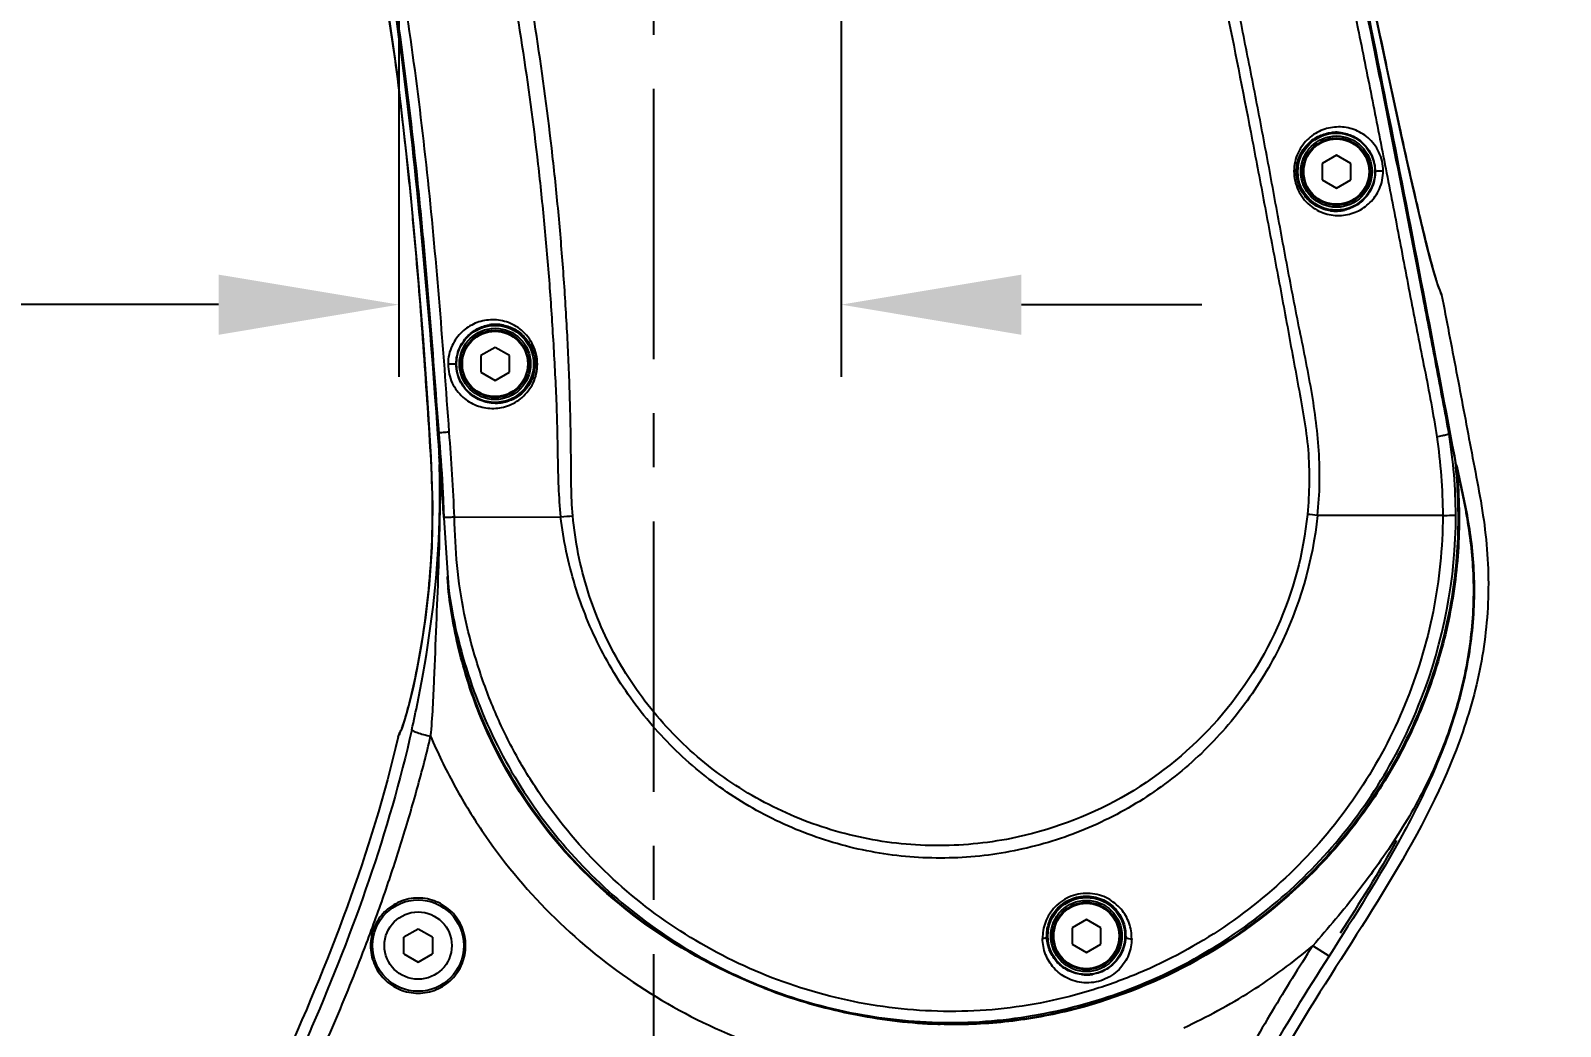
# Model space of a CAD drawing. Header units: millimetres. Extents: x 5828 to 6704, y 123 to 421.
# Drawn here: x 6424.26 to 6434.87, y 256.63 to 263.54 of the extents above; entities that cross this region are included whole.
import ezdxf
from ezdxf import colors
from ezdxf.entities.mleader import LeaderData, LeaderLine
from ezdxf.math import Vec2, Vec3

# ---------------------------------------------------------------- set-up
doc = ezdxf.new("R2010")
doc.units = ezdxf.units.MM
doc.linetypes.add('CENTER', pattern=[0.6, 0.375, -0.075, 0.075, -0.075])
for name, color, linetype in [('中心线', 7, 'Continuous'), ('外形图', 7, 'Continuous'), ('多重引线', 7, 'Continuous'), ('尺寸标注', 7, 'Continuous')]:
    doc.layers.add(name, color=color, linetype=linetype)
doc.styles.add('微软雅黑', font='msyh.ttc', dxfattribs={"height": 1.5})
doc.dimstyles.new('尺寸标注_1_15比例', dxfattribs={"dimtxt": 1.5, "dimasz": 1.25, "dimexe": 0.5, "dimexo": 0.4, "dimgap": 0.5, "dimtad": 1, "dimdec": 1, "dimlfac": 15, "dimdsep": 46, "dimtxsty": '微软雅黑', "dimcen": 0.09, "dimadec": 0, "dimazin": 0, "dimtp": 0.01, "dimtm": 0.01, "dimtfac": 1, "dimtdec": 1, "dimtofl": 0, "dimtmove": 0, "dimatfit": 3, "dimfxl": 1, "dimtolj": 1, "dimarcsym": 0})

# ---------------------------------------------------------------- blocks, each defined once
blk = doc.blocks.new('*D935')
at = {"layer": 'Defpoints', "color": 0}
for p in [(6429.88, 271.357), (6426.814, 270.691), (6429.88, 261.635)]:
    blk.add_point(p, dxfattribs=at)
at = {"layer": '尺寸标注', "color": 0, "lineweight": -2}
for p, q in [((6429.88, 270.957), (6429.88, 261.135)), ((6426.814, 270.291), (6426.814, 261.135)), ((6425.564, 261.635), (6420.074, 261.635)), ((6431.13, 261.635), (6432.38, 261.635))]:
    blk.add_line(p, q, dxfattribs=at)
at = {"layer": '尺寸标注', "color": 0}
for points in [[(6425.564, 261.426), (6425.564, 261.843), (6426.814, 261.635)], [(6431.13, 261.843), (6431.13, 261.426), (6429.88, 261.635)]]:
    blk.add_solid(points, dxfattribs=at)
at = {"layer": '尺寸标注', "color": 0, "insert": (6421.687, 262.91), "char_height": 1.5, "attachment_point": 5, "style": '微软雅黑'}
blk.add_mtext('\\A1;46', dxfattribs=at)
blk = doc.blocks.new('*D938')
at = {"layer": 'Defpoints', "color": 0}
for p in [(6417.922, 275.264), (6453.231, 275.264), (6436.914, 230.424)]:
    blk.add_point(p, dxfattribs=at)
at = {"layer": '尺寸标注', "color": 0, "lineweight": -2}
for p, q in [((6418.322, 275.264), (6453.731, 275.264)), ((6453.231, 231.674), (6453.231, 274.014)), ((6437.314, 230.424), (6453.731, 230.424))]:
    blk.add_line(p, q, dxfattribs=at)
at = {"layer": '尺寸标注', "color": 0}
for points in [[(6453.44, 274.014), (6453.023, 274.014), (6453.231, 275.264)], [(6453.023, 231.674), (6453.44, 231.674), (6453.231, 230.424)]]:
    blk.add_solid(points, dxfattribs=at)
at = {"layer": '尺寸标注', "color": 0, "insert": (6451.956, 252.844), "char_height": 1.5, "attachment_point": 5, "rotation": 90, "style": '微软雅黑'}
blk.add_mtext('\\A1;672.6', dxfattribs=at)
blk = doc.blocks.new('*D943')
at = {"layer": 'Defpoints', "color": 0}
for p in [(6404.114, 269.657), (6428.58, 228.257), (6404.114, 225.751)]:
    blk.add_point(p, dxfattribs=at)
at = {"layer": '尺寸标注', "color": 0, "lineweight": -2}
for p, q in [((6404.114, 269.257), (6404.114, 225.251)), ((6428.58, 227.857), (6428.58, 225.251)), ((6427.33, 225.751), (6405.364, 225.751))]:
    blk.add_line(p, q, dxfattribs=at)
at = {"layer": '尺寸标注', "color": 0}
for points in [[(6405.364, 225.959), (6405.364, 225.543), (6404.114, 225.751)], [(6427.33, 225.543), (6427.33, 225.959), (6428.58, 225.751)]]:
    blk.add_solid(points, dxfattribs=at)
at = {"layer": '尺寸标注', "color": 0, "insert": (6416.347, 227.026), "char_height": 1.5, "attachment_point": 5, "style": '微软雅黑'}
blk.add_mtext('\\A1;367', dxfattribs=at)

msp = doc.modelspace()

# ---------------------------------------------------------------- linework, layer by layer
at = {"layer": '中心线', "linetype": 'CENTER', "ltscale": 5}
msp.add_line((6428.5804, 228.2569), (6428.5804, 276.8996), dxfattribs=at)
at = {"layer": '外形图'}
for p, q in [((6433.3138, 262.672), (6433.2145, 262.6146)), ((6433.4131, 262.6146), (6433.3138, 262.672)), ((6433.2145, 262.6146), (6433.2145, 262.5)), ((6433.4131, 262.5), (6433.4131, 262.6146)), ((6433.2145, 262.5), (6433.3138, 262.4426)), ((6433.3138, 262.4426), (6433.4131, 262.5)), ((6427.4804, 261.3386), (6427.3811, 261.2813)), ((6427.3811, 261.2813), (6427.3811, 261.1666)), ((6427.5797, 261.2813), (6427.4804, 261.3386)), ((6427.5797, 261.1666), (6427.5797, 261.2813)), ((6427.3811, 261.1666), (6427.4804, 261.1093)), ((6427.4804, 261.1093), (6427.5797, 261.1666)), ((6434.1205, 260.6305), (6434.1313, 260.5841)), ((6427.0913, 260.5823), (6427.0957, 260.5257)), ((6427.0922, 260.5824), (6427.0957, 260.5257)), ((6427.1004, 260.5157), (6427.0945, 260.5826)), ((6427.0997, 260.5156), (6427.0945, 260.5826)), ((6427.0989, 260.5259), (6427.0956, 260.5257)), ((6427.0958, 260.5192), (6427.0956, 260.5257)), ((6427.0995, 260.5192), (6427.0962, 260.5189)), ((6434.1313, 260.5841), (6434.133, 260.5769)), ((6434.133, 260.5765), (6434.1318, 260.5828)), ((6434.1454, 260.5252), (6434.1343, 260.5834)), ((6434.1454, 260.5252), (6434.1343, 260.5834)), ((6434.1352, 260.5233), (6434.1452, 260.5252)), ((6434.1361, 260.5037), (6434.1479, 260.5048)), ((6427.0977, 260.3637), (6427.0976, 260.3746)), ((6427.0987, 260.368), (6427.0986, 260.3786)), ((6427.1086, 260.3627), (6427.1078, 260.3732)), ((6427.1102, 260.3628), (6427.1093, 260.3733)), ((6427.1117, 260.363), (6427.1109, 260.3735)), ((6427.1133, 260.3631), (6427.1125, 260.3736)), ((6427.1164, 260.3739), (6427.1169, 260.3633)), ((6427.117, 260.3634), (6427.1183, 260.3359)), ((6427.1183, 260.3359), (6427.1244, 260.1578)), ((6427.1244, 260.1578), (6427.1567, 259.672)), ((6427.1983, 260.161), (6427.9353, 260.1637)), ((6434.051, 260.1737), (6433.1832, 260.1738)), ((6427.1542, 259.6923), (6427.1568, 259.6725)), ((6431.5804, 257.372), (6431.4811, 257.3146)), ((6431.6797, 257.3146), (6431.5804, 257.372)), ((6426.9471, 257.3053), (6426.8478, 257.248)), ((6426.8478, 257.1333), (6426.8478, 257.248)), ((6427.0464, 257.248), (6426.9471, 257.3053)), ((6427.0464, 257.248), (6427.0464, 257.1333)), ((6431.4811, 257.3146), (6431.4811, 257.2)), ((6431.6797, 257.2), (6431.6797, 257.3146)), ((6426.8478, 257.1333), (6426.9471, 257.076)), ((6426.9471, 257.076), (6427.0464, 257.1333)), ((6431.4811, 257.2), (6431.5804, 257.1426)), ((6431.5804, 257.1426), (6431.6797, 257.2)), ((6433.2632, 257.1176), (6433.1507, 257.1892))]:
    msp.add_line(p, q, dxfattribs=at)
for points in [[(6434.0275, 261.7463), (6434.0201, 261.7647), (6434.0072, 261.8027), (6433.989, 261.8631), (6433.9647, 261.9518), (6433.9326, 262.0775), (6433.8904, 262.2521), (6433.8351, 262.492), (6433.7618, 262.8216), (6433.6639, 263.2753), (6433.5465, 263.8316), (6433.3988, 264.5451), (6433.1671, 265.6516)], [(6426.3579, 265.5901), (6426.6526, 264.2237), (6426.8, 263.246), (6426.8849, 262.4982), (6426.9411, 261.8938), (6426.981, 261.3879), (6427.0111, 260.9542), (6427.0356, 260.5766), (6427.0469, 260.2445), (6427.0416, 259.9513), (6427.0236, 259.693), (6426.998, 259.4658), (6426.9687, 259.2694), (6426.939, 259.106), (6426.9117, 258.9774), (6426.888, 258.8788), (6426.8677, 258.8029), (6426.851, 258.7469), (6426.838, 258.7087), (6426.8286, 258.6847)]]:
    msp.add_lwpolyline(points, dxfattribs=at)
for centre, radius in [((6433.3138, 262.5573), 0.267), ((6433.3138, 262.5573), 0.247), ((6433.3138, 262.5573), 0.2333), ((6433.3138, 262.5573), 0.2267), ((6427.4804, 261.224), 0.267), ((6427.4804, 261.224), 0.247), ((6427.4804, 261.224), 0.2333), ((6427.4804, 261.224), 0.2267), ((6426.9471, 257.1906), 0.3167), ((6431.5804, 257.2573), 0.267), ((6431.5804, 257.2573), 0.247), ((6431.5804, 257.2573), 0.2333), ((6431.5804, 257.2573), 0.2267), ((6426.9471, 257.1906), 0.2333)]:
    msp.add_circle(centre, radius, dxfattribs=at)
for centre, radius, start, end in [((6433.3098, 262.5569), 0.2731, 85.11193, 95.79687), ((6433.3102, 262.5557), 0.2725, 261.93553, 283.20922), ((6435.8196, 262.3639), 1.8981, 196.86952, 197.9067), ((6433.9114, 261.6784), 0.1345, 21.24886, 31.42902), ((6433.9151, 261.6799), 0.1304, 10.62164, 21.22711), ((6427.4845, 261.2253), 0.2729, 78.69544, 99.58312), ((6402.8383, 259.9817), 24.2636, 1.41908, 1.80319), ((6418.1652, 260.3321), 8.9325, 0.27258, 1.2004), ((6395.383, 257.5991), 31.8473, 4.9974, 5.26042), ((6414.7388, 260.2409), 12.3606, 0.63824, 1.28876), ((6410.3841, 259.0238), 16.7827, 4.61317, 5.10005), ((6433.956, 260.4901), 0.1925, 4.36974, 10.5057), ((6420.0065, 260.3373), 7.0913, 358.55846, 0.07251), ((6419.4021, 260.3393), 7.6956, 0.05171, 0.18195), ((6417.8683, 260.2715), 9.231, 359.31486, 0.59929), ((6417.8399, 259.5531), 9.3056, 3.79247, 4.99193), ((6419.8366, 259.785), 7.2997, 3.54464, 4.54201), ((6421.5321, 259.8939), 5.6007, 3.20883, 3.5057), ((6420.8208, 259.8557), 6.313, 2.74439, 3.19352), ((6420.3553, 260.3293), 6.7423, 358.36459, 358.55159), ((6416.4521, 260.2868), 10.6472, 359.1335, 359.32383), ((6427.2726, 268.4202), 8.2831, 274.58924, 275.17381), ((6432.2141, 250.9721), 9.2525, 83.98783, 84.42828), ((6430.4154, 260.0103), 3.2779, 184.57653, 185.56152), ((6430.3234, 260.0323), 3.1879, 185.71626, 186.12097), ((6430.3851, 260.0075), 3.2475, 185.56247, 185.93062), ((6430.335, 260.0336), 3.1995, 186.12094, 186.48533), ((6425.9082, 259.029), 0.9843, 340.29521, 341.49799), ((6426.9384, 258.6072), 0.1337, 156.20386, 166.93716), ((6430.5873, 260.2383), 3.6031, 298.09951, 298.28084), ((6430.707, 260.4081), 3.7669, 248.83653, 249.65265), ((6431.579, 257.2617), 0.2741, 263.18677, 279.29289), ((6430.7095, 260.4167), 3.7759, 249.66307, 258.26062), ((6430.7047, 260.3938), 3.7524, 258.26217, 259.05428), ((6430.6828, 260.2614), 3.6183, 258.99566, 267.88972), ((6430.6721, 260.0882), 3.4448, 267.96196, 268.23636)]:
    msp.add_arc(centre, radius, start, end, dxfattribs=at)
for points, knots in [([(6434.0963, 260.7334), (6434.0662, 260.8921), (6434.0073, 261.2099), (6433.8844, 261.8445), (6433.6685, 262.9548), (6433.412, 264.2218), (6433.148, 265.4873), (6432.9462, 266.4356), (6432.7408, 267.3832), (6432.5316, 268.3299), (6432.3552, 269.1183), (6432.2113, 269.7484), (6432.1208, 270.1422), (6432.05, 270.4578), (6431.9918, 270.6932), (6431.9221, 270.9256), (6431.8348, 271.1521), (6431.7312, 271.3718), (6431.5732, 271.6544), (6431.3407, 271.9868), (6431.0097, 272.3435), (6430.5084, 272.7535), (6429.7828, 273.1313), (6428.824, 273.3302), (6428.1708, 273.2845), (6427.855, 273.2181)], [0, 0, 0, 0, 0.0312559, 0.0625123, 0.1250252, 0.2500508, 0.3125638, 0.3750768, 0.43759, 0.500102, 0.5626187, 0.5938647, 0.625127, 0.6407777, 0.656416, 0.6720337, 0.6876667, 0.7033226, 0.7189832, 0.7502583, 0.7815293, 0.8128035, 0.8752031, 0.9375971, 1, 1, 1, 1]), ([(6427.8691, 273.1518), (6428.1823, 273.2164), (6428.8306, 273.2576), (6429.7795, 273.0503), (6430.4933, 272.6641), (6430.9829, 272.2487), (6431.3042, 271.8887), (6431.5727, 271.4882), (6431.7857, 271.055), (6431.9282, 270.5945), (6432.0173, 270.204), (6432.0873, 269.8912), (6432.1413, 269.657), (6432.1955, 269.4228), (6432.3021, 268.9541), (6432.4621, 268.2511), (6432.6693, 267.3123), (6432.8738, 266.3729), (6433.0749, 265.4328), (6433.2721, 264.4919), (6433.4322, 263.7069), (6433.5578, 263.0784), (6433.6509, 262.6068), (6433.7425, 262.1349), (6433.8164, 261.7412), (6433.8774, 261.4266), (6433.9409, 261.1125), (6433.9859, 260.8762), (6434.0097, 260.7178)], [0, 0, 0, 0, 0.0624001, 0.1247986, 0.1871984, 0.218475, 0.2497449, 0.281019, 0.3122892, 0.3435463, 0.3748129, 0.3904402, 0.4060697, 0.4217001, 0.4373298, 0.4998482, 0.5623669, 0.6248856, 0.6874043, 0.749923, 0.8124418, 0.843701, 0.8749607, 0.9062198, 0.9374776, 0.953109, 0.9687432, 1, 1, 1, 1]), ([(6427.855, 273.2181), (6427.5672, 273.1578), (6427.0045, 272.9635), (6426.2587, 272.4756), (6425.6601, 271.8147), (6425.2397, 271.0291), (6425.0645, 270.306), (6425.0344, 269.7171), (6425.0616, 269.3488), (6425.1114, 269.0584), (6425.161, 268.843), (6425.2243, 268.6312), (6425.3026, 268.4244), (6425.3938, 268.2231), (6425.5266, 267.9603), (6425.6942, 267.6325), (6425.8703, 267.2271), (6426.0327, 266.8163), (6426.1786, 266.3992), (6426.3532, 265.8367), (6426.5364, 265.1232), (6426.7084, 264.2564), (6426.8419, 263.3829), (6426.9272, 262.6516), (6426.9842, 262.0654), (6427.0362, 261.4787), (6427.0672, 261.038), (6427.0899, 260.7444)], [0, 0, 0, 0, 0.062446, 0.124886, 0.1873304, 0.2497757, 0.3122071, 0.3434755, 0.374735, 0.3903714, 0.4060092, 0.4216426, 0.4372793, 0.4529114, 0.4685431, 0.499806, 0.5310685, 0.5623302, 0.5935935, 0.624857, 0.6873759, 0.7498974, 0.812421, 0.8749458, 0.9062095, 0.9374732, 1, 1, 1, 1]), ([(6427.1628, 260.7515), (6427.1219, 261.3338), (6427.0325, 262.4981), (6426.7996, 264.2347), (6426.4837, 265.6626), (6426.1265, 266.7743), (6425.8105, 267.5924), (6425.4614, 268.2355), (6425.2631, 268.7862), (6425.1326, 269.3564), (6425.112, 270.0937), (6425.3047, 270.9556), (6425.7069, 271.7427), (6426.2935, 272.4037), (6427.0266, 272.8965), (6427.584, 273.0913), (6427.8691, 273.1518)], [0, 0, 0, 0, 0.1250585, 0.2501222, 0.3751589, 0.4376912, 0.5002253, 0.5627554, 0.5940458, 0.6253325, 0.6877817, 0.7502321, 0.8126718, 0.8751154, 0.9375565, 1, 1, 1, 1]), ([(6433.1832, 260.1738), (6433.1995, 260.3226), (6433.2034, 260.6239), (6433.1406, 261.0695), (6433.0475, 261.509), (6432.9635, 261.9504), (6432.8828, 262.3922), (6432.8009, 262.8336), (6432.7153, 263.2745), (6432.5983, 263.8617), (6432.4507, 264.5955), (6432.2687, 265.4751), (6432.0814, 266.3536), (6431.9192, 267.0843), (6431.7865, 267.6682), (6431.6869, 268.106), (6431.5859, 268.5436), (6431.4818, 268.9805), (6431.3754, 269.4168), (6431.2701, 269.8534), (6431.1835, 270.2175), (6431.108, 270.5073), (6431.0148, 270.7923), (6430.8473, 271.1297), (6430.5845, 271.4962), (6430.2637, 271.8135), (6429.8942, 272.0719), (6429.4864, 272.2645), (6429.0513, 272.3839), (6428.6023, 272.4276), (6428.302, 272.4049), (6428.1542, 272.3808)], [0, 0, 0, 0, 0.0312559, 0.0624964, 0.0937798, 0.1250439, 0.1562855, 0.1875249, 0.2187731, 0.2500265, 0.3125294, 0.375029, 0.4375295, 0.5000294, 0.5312792, 0.5625284, 0.5937779, 0.6250299, 0.6562815, 0.6875232, 0.7187778, 0.7344169, 0.7500355, 0.7813067, 0.8125772, 0.8438043, 0.8750367, 0.9062587, 0.9374927, 0.9687432, 1, 1, 1, 1]), ([(6427.919, 272.3315), (6427.6504, 272.2624), (6427.1318, 272.0364), (6426.5032, 271.4717), (6426.1518, 270.8595), (6425.9937, 270.3252), (6425.9395, 269.9096), (6425.9489, 269.4908), (6426.0225, 269.0778), (6426.1664, 268.6851), (6426.3048, 268.3665), (6426.4075, 268.1082), (6426.5051, 267.8479), (6426.6266, 267.5222), (6426.7631, 267.128), (6426.9366, 266.5997), (6427.1352, 265.9332), (6427.3426, 265.1249), (6427.5192, 264.3093), (6427.6643, 263.4875), (6427.7581, 262.7984), (6427.8178, 262.2454), (6427.8544, 261.8298), (6427.8824, 261.4137), (6427.9013, 261.0667), (6427.9112, 260.7887), (6427.915, 260.5108), (6427.9197, 260.3018), (6427.9353, 260.1637)], [0, 0, 0, 0, 0.062364, 0.1246879, 0.1870071, 0.2182805, 0.2495561, 0.2808684, 0.3121444, 0.3434064, 0.3746635, 0.3902883, 0.4059213, 0.4371849, 0.4684486, 0.4997144, 0.5622481, 0.6247865, 0.6873276, 0.74987, 0.8124104, 0.8436798, 0.8749472, 0.9062122, 0.9374683, 0.9531015, 0.9687472, 1, 1, 1, 1]), ([(6428.0598, 272.241), (6428.2057, 272.2711), (6428.5035, 272.3062), (6428.9519, 272.2816), (6429.3896, 272.1814), (6429.8031, 272.0066), (6430.1797, 271.7625), (6430.5091, 271.4572), (6430.7773, 271.097), (6430.9472, 270.7628), (6431.0411, 270.4794), (6431.0969, 270.2626), (6431.1483, 270.0448), (6431.2166, 269.7544), (6431.3041, 269.3918), (6431.4077, 268.9564), (6431.5079, 268.5202), (6431.6399, 267.9383), (6431.8048, 267.2108), (6431.9977, 266.3367), (6432.1852, 265.4614), (6432.3692, 264.5854), (6432.5478, 263.7082), (6432.6927, 262.9764), (6432.804, 262.3902), (6432.8865, 261.9503), (6432.9559, 261.5838), (6433.0086, 261.2901), (6433.0634, 260.997), (6433.1324, 260.6297), (6433.127, 260.3292), (6433.1124, 260.1809)], [0, 0, 0, 0, 0.0312362, 0.0624626, 0.0936724, 0.1248687, 0.1560621, 0.1872634, 0.2184794, 0.2497095, 0.2653399, 0.2809736, 0.2966045, 0.3122357, 0.3434987, 0.374762, 0.4060255, 0.4372893, 0.4998176, 0.5623467, 0.6248762, 0.6874059, 0.7499354, 0.8124646, 0.8437291, 0.8749934, 0.9062575, 0.9218895, 0.9375209, 0.9687761, 1, 1, 1, 1]), ([(6428.0195, 260.1709), (6428.0132, 260.2401), (6428.0079, 260.3791), (6428.0076, 260.657), (6428.0011, 261.0044), (6427.9829, 261.4209), (6427.9575, 261.8372), (6427.9234, 262.2528), (6427.8663, 262.806), (6427.7748, 263.4953), (6427.6314, 264.3173), (6427.4556, 265.133), (6427.2473, 265.9409), (6427.0464, 266.6066), (6426.8692, 267.1336), (6426.7522, 267.4608), (6426.6536, 267.7208), (6426.577, 267.9146), (6426.4991, 268.108), (6426.4201, 268.3008), (6426.3378, 268.4923), (6426.2525, 268.6824), (6426.1718, 268.8747), (6426.1064, 269.0729), (6426.0587, 269.2761), (6426.0175, 269.5513), (6426.005, 270.0384), (6426.1638, 270.7265), (6426.6105, 271.4435), (6427.2616, 271.9808), (6427.7888, 272.1839), (6428.0598, 272.241)], [0, 0, 0, 0, 0.0156392, 0.0312762, 0.0625524, 0.0938337, 0.1251187, 0.1564066, 0.1876971, 0.2502801, 0.312867, 0.3754551, 0.4380396, 0.5006168, 0.5319033, 0.5631867, 0.5788267, 0.5944653, 0.6101037, 0.6257402, 0.6413746, 0.6570097, 0.6726441, 0.6882849, 0.7039309, 0.7195793, 0.7508494, 0.8131371, 0.8753895, 0.9376675, 1, 1, 1, 1]), ([(6434.1318, 260.5828), (6434.0448, 261.0385), (6433.8735, 261.9503), (6433.6025, 263.3154), (6433.3247, 264.6791), (6433.0384, 266.041), (6432.7442, 267.4012), (6432.5191, 268.4204), (6432.3654, 269.0991), (6432.2889, 269.4385), (6432.2123, 269.7778), (6432.1344, 270.117), (6432.057, 270.4563), (6431.9725, 270.7941), (6431.8576, 271.1234), (6431.757, 271.333), (6431.7018, 271.4352)], [0, 0, 0, 0, 0.1249924, 0.2499848, 0.3749772, 0.4999696, 0.6249619, 0.7499539, 0.781202, 0.8124528, 0.8436972, 0.8749371, 0.9062135, 0.9374788, 0.9687099, 1, 1, 1, 1]), ([(6434.1343, 260.5834), (6434.0571, 260.9883), (6433.9037, 261.7984), (6433.666, 263.012), (6433.4205, 264.2241), (6433.0852, 265.8385), (6432.7801, 267.2487), (6432.5129, 268.4562), (6432.4006, 268.9591), (6432.3082, 269.3608), (6432.2388, 269.6621), (6432.1713, 269.9639), (6432.1287, 270.1656), (6432.1063, 270.2662)], [0, 0, 0, 0, 0.1249987, 0.249997, 0.3749958, 0.4999943, 0.7499901, 0.8124906, 0.8749897, 0.9062366, 0.9374847, 0.9687389, 1, 1, 1, 1]), ([(6425.1232, 268.9828), (6425.1428, 268.8943), (6425.1882, 268.7187), (6425.2787, 268.462), (6425.3904, 268.214), (6425.5137, 267.9718), (6425.6363, 267.7292), (6425.7511, 267.4828), (6425.8584, 267.233), (6425.9598, 266.9808), (6426.056, 266.7266), (6426.1756, 266.3845), (6426.3102, 265.9518), (6426.4513, 265.4268), (6426.5732, 264.8969), (6426.6776, 264.3634), (6426.7677, 263.8273), (6426.8444, 263.2891), (6426.909, 262.7493), (6426.9631, 262.2084), (6427.005, 261.7574), (6427.0339, 261.3962), (6427.0535, 261.1251), (6427.0743, 260.8541), (6427.0883, 260.6735), (6427.0944, 260.5831)], [0, 0, 0, 0, 0.0312542, 0.0625057, 0.0937544, 0.1250063, 0.1562544, 0.1875051, 0.2187548, 0.250006, 0.2812561, 0.3125066, 0.3750063, 0.4375047, 0.5000049, 0.5625057, 0.6250062, 0.687506, 0.7500054, 0.8125039, 0.8750032, 0.9062519, 0.9375012, 0.9687509, 1, 1, 1, 1]), ([(6433.1863, 265.5603), (6433.2635, 265.1944), (6433.4154, 264.4666), (6433.6005, 263.5687), (6433.7468, 262.8871), (6433.8444, 262.4461), (6433.9272, 262.0939), (6433.9789, 261.8929), (6434.0032, 261.8131)], [0, 0, 0, 0, 0.2924729, 0.5815313, 0.7170237, 0.8377068, 0.9347852, 1, 1, 1, 1]), ([(6426.4318, 265.4814), (6426.5335, 265.0817), (6426.7016, 264.2731), (6426.8796, 263.0481), (6426.9995, 261.8163), (6427.0666, 260.9941), (6427.0922, 260.5824)], [0, 0, 0, 0, 0.2499987, 0.499998, 0.7499985, 1, 1, 1, 1]), ([(6426.8416, 258.7166), (6426.8589, 258.7682), (6426.8949, 258.899), (6426.9701, 259.238), (6427.0263, 259.646), (6427.0507, 260.0973), (6427.0441, 260.4616), (6427.0199, 260.8326), (6426.994, 261.2079), (6426.9669, 261.5859), (6426.9356, 261.9652), (6426.901, 262.3453), (6426.8231, 263.1069), (6426.7375, 263.7401), (6426.6492, 264.2433)], [0, 0, 0, 0, 0.0293121, 0.0730189, 0.187079, 0.2506891, 0.3163571, 0.3832977, 0.4509824, 0.5190929, 0.5874805, 0.6560559, 0.7247497, 1, 1, 1, 1]), ([(6433.6385, 262.5616), (6433.6379, 262.5841), (6433.6334, 262.6292), (6433.6047, 262.7116), (6433.5411, 262.7952), (6433.4388, 262.8547), (6433.3275, 262.8735), (6433.2161, 262.8529), (6433.1147, 262.7914), (6433.0393, 262.69), (6433.0195, 262.604), (6433.0197, 262.5602)], [0, 0, 0, 0, 0.0703453, 0.1401938, 0.2702025, 0.3884257, 0.50145, 0.615337, 0.7349262, 0.8631822, 1, 1, 1, 1]), ([(6433.037, 262.5573), (6433.0371, 262.5942), (6433.052, 262.6663), (6433.1115, 262.7532), (6433.1918, 262.809), (6433.2525, 262.8255), (6433.2822, 262.8286)], [0, 0, 0, 0, 0.2778839, 0.5364117, 0.7750315, 1, 1, 1, 1]), ([(6433.333, 262.829), (6433.3626, 262.8264), (6433.4232, 262.8111), (6433.5049, 262.7566), (6433.5669, 262.6692), (6433.5827, 262.5952), (6433.5829, 262.5573)], [0, 0, 0, 0, 0.2210008, 0.4557389, 0.7176122, 1, 1, 1, 1]), ([(6433.0197, 262.5602), (6433.0199, 262.5376), (6433.0246, 262.4923), (6433.0535, 262.4078), (6433.121, 262.3206), (6433.2311, 262.2607), (6433.3482, 262.2471), (6433.4584, 262.2746), (6433.5525, 262.3388), (6433.6215, 262.4373), (6433.638, 262.5192), (6433.6385, 262.5616)], [0, 0, 0, 0, 0.0703958, 0.14058, 0.2757996, 0.402324, 0.520792, 0.634563, 0.7483343, 0.8681144, 1, 1, 1, 1]), ([(6433.037, 262.5573), (6433.0369, 262.5578), (6433.0348, 262.5585), (6433.0317, 262.5592), (6433.0262, 262.5598), (6433.0221, 262.5601), (6433.0197, 262.5602)], [0, 0, 0, 0, 0.0881563, 0.2906025, 0.6014915, 1, 1, 1, 1]), ([(6433.2719, 262.2859), (6433.2427, 262.2901), (6433.1831, 262.3087), (6433.1054, 262.3668), (6433.0502, 262.4532), (6433.0369, 262.5225), (6433.037, 262.5573)], [0, 0, 0, 0, 0.2272855, 0.4716044, 0.7321606, 1, 1, 1, 1]), ([(6433.5829, 262.5573), (6433.583, 262.5232), (6433.5708, 262.4577), (6433.5216, 262.3762), (6433.4536, 262.3187), (6433.3999, 262.2969), (6433.3724, 262.2904)], [0, 0, 0, 0, 0.2802138, 0.5322452, 0.76808, 1, 1, 1, 1]), ([(6433.5829, 262.5573), (6433.5829, 262.558), (6433.5851, 262.5595), (6433.5916, 262.5613), (6433.6043, 262.5629), (6433.6209, 262.5632), (6433.6329, 262.5625), (6433.6385, 262.5616)], [0, 0, 0, 0, 0.0388777, 0.1154165, 0.3719589, 0.7004101, 1, 1, 1, 1]), ([(6434.0134, 261.7803), (6434.0187, 261.7642), (6434.0276, 261.7384), (6434.038, 261.7128), (6434.0436, 261.704)], [0, 0, 0, 0, 0.6204198, 1, 1, 1, 1]), ([(6434.0436, 261.704), (6434.0776, 261.5268), (6434.1284, 261.2609), (6434.1956, 260.9063), (6434.2451, 260.6401), (6434.2976, 260.3745), (6434.3432, 260.1075), (6434.3683, 259.8376), (6434.3687, 259.4764), (6434.3075, 259.027), (6434.0872, 258.337), (6433.6448, 257.5444), (6433.0448, 256.6467), (6432.6114, 255.8484), (6432.4032, 255.1548), (6432.3457, 254.705), (6432.3489, 254.3438), (6432.3742, 254.074), (6432.421, 253.8069), (6432.4672, 253.6323), (6432.4902, 253.5451)], [0, 0, 0, 0, 0.0625231, 0.0937885, 0.1250512, 0.1563165, 0.1875826, 0.218846, 0.2501072, 0.3125745, 0.3750646, 0.49999, 0.6250539, 0.7499644, 0.8124573, 0.8749325, 0.9061973, 0.9374676, 0.9687311, 1, 1, 1, 1]), ([(6427.7739, 261.2225), (6427.7735, 261.2455), (6427.7687, 261.2914), (6427.7461, 261.3561), (6427.7106, 261.4125), (6427.6524, 261.4727), (6427.5638, 261.5213), (6427.4494, 261.536), (6427.3404, 261.5111), (6427.2448, 261.4493), (6427.1861, 261.3686), (6427.1593, 261.2892), (6427.1548, 261.2449), (6427.1544, 261.2223)], [0, 0, 0, 0, 0.0715234, 0.142167, 0.2109242, 0.2770843, 0.4007806, 0.5163006, 0.6279854, 0.7412363, 0.8630018, 0.9296808, 1, 1, 1, 1]), ([(6427.2112, 261.224), (6427.2112, 261.2607), (6427.2253, 261.3305), (6427.2806, 261.4147), (6427.3542, 261.4705), (6427.4107, 261.4896), (6427.4391, 261.4944)], [0, 0, 0, 0, 0.2877097, 0.5414536, 0.7739483, 1, 1, 1, 1]), ([(6427.538, 261.4929), (6427.5654, 261.4874), (6427.621, 261.4671), (6427.6933, 261.4096), (6427.7454, 261.3255), (6427.7581, 261.2581), (6427.758, 261.224)], [0, 0, 0, 0, 0.2237381, 0.4654678, 0.7267721, 1, 1, 1, 1]), ([(6427.2112, 261.224), (6427.2111, 261.2234), (6427.2084, 261.2232), (6427.2048, 261.2225), (6427.1981, 261.2221), (6427.1868, 261.2216), (6427.1719, 261.2216), (6427.1599, 261.2219), (6427.1542, 261.2223)], [0, 0, 0, 0, 0.0301347, 0.1056634, 0.2215082, 0.368274, 0.7033128, 1, 1, 1, 1]), ([(6427.1544, 261.2223), (6427.1551, 261.1994), (6427.1594, 261.1541), (6427.1882, 261.0728), (6427.2497, 260.9909), (6427.3486, 260.9308), (6427.4582, 260.9093), (6427.5707, 260.927), (6427.6752, 260.987), (6427.7538, 261.0896), (6427.7742, 261.1776), (6427.7739, 261.2225)], [0, 0, 0, 0, 0.0714438, 0.1405575, 0.2666326, 0.3817777, 0.4935747, 0.6079402, 0.7293083, 0.8602915, 1, 1, 1, 1]), ([(6427.5205, 260.9527), (6427.486, 260.9482), (6427.4139, 260.9525), (6427.3131, 261.0011), (6427.2328, 261.0939), (6427.2113, 261.1792), (6427.2112, 261.224)], [0, 0, 0, 0, 0.2263278, 0.4558521, 0.7090304, 1, 1, 1, 1]), ([(6427.758, 261.224), (6427.758, 261.1877), (6427.7436, 261.1168), (6427.6862, 261.0306), (6427.6083, 260.9743), (6427.5494, 260.9566), (6427.5205, 260.9527)], [0, 0, 0, 0, 0.2778732, 0.5376469, 0.7768689, 1, 1, 1, 1]), ([(6427.758, 261.224), (6427.7582, 261.2236), (6427.7601, 261.2235), (6427.7629, 261.2229), (6427.768, 261.2228), (6427.7718, 261.2226), (6427.774, 261.2225)], [0, 0, 0, 0, 0.0790398, 0.2801467, 0.5938738, 1, 1, 1, 1]), ([(6427.1627, 260.7515), (6427.1527, 260.7506), (6427.1354, 260.7489), (6427.1129, 260.7474), (6427.0989, 260.7455), (6427.0916, 260.7455), (6427.0898, 260.7444)], [0, 0, 0, 0, 0.4085079, 0.7176176, 0.9166673, 1, 1, 1, 1]), ([(6427.1983, 260.161), (6427.1942, 260.2595), (6427.1863, 260.4566), (6427.1701, 260.6532), (6427.1628, 260.7515)], [0, 0, 0, 0, 0.4999735, 1, 1, 1, 1]), ([(6434.0954, 260.7361), (6434.093, 260.7349), (6434.0844, 260.7332), (6434.0673, 260.729), (6434.0413, 260.7239), (6434.0212, 260.72), (6434.0098, 260.7178)], [0, 0, 0, 0, 0.0934811, 0.2968294, 0.6029892, 1, 1, 1, 1]), ([(6434.0955, 260.7361), (6434.0956, 260.7356), (6434.0957, 260.7351), (6434.0961, 260.733), (6434.0964, 260.7334)], [0, 0, 0, 0, 0.573219, 1, 1, 1, 1]), ([(6434.0964, 260.7334), (6434.0983, 260.7249), (6434.1064, 260.6907), (6434.1144, 260.6564), (6434.1205, 260.6305)], [0, 0, 0, 0, 0.2460435, 1, 1, 1, 1]), ([(6434.133, 260.5769), (6434.1526, 260.4027), (6434.1699, 260.0512), (6434.1127, 259.5264), (6433.9766, 259.0164), (6433.768, 258.5315), (6433.4886, 258.0831), (6433.0315, 257.5502), (6432.6022, 257.2309), (6432.2944, 257.0653)], [0, 0, 0, 0, 0.125048, 0.250108, 0.375182, 0.5002979, 0.6254175, 0.7505538, 1, 1, 1, 1]), ([(6434.1479, 260.5048), (6434.164, 260.3328), (6434.1749, 259.9862), (6434.11, 259.4701), (6433.9691, 258.9695), (6433.7577, 258.4945), (6433.4777, 258.0561), (6433.0231, 257.5347), (6432.5987, 257.2227), (6432.295, 257.0601)], [0, 0, 0, 0, 0.1250938, 0.2501654, 0.375249, 0.5003319, 0.6254119, 0.7504946, 1, 1, 1, 1]), ([(6434.148, 260.5048), (6434.1747, 260.3868), (6434.2288, 260.1349), (6434.274, 259.7302), (6434.2515, 259.287), (6434.154, 258.8294), (6434.0128, 258.455), (6433.8671, 258.1668), (6433.7426, 257.9582), (6433.6067, 257.7568), (6433.4621, 257.5617), (6433.3099, 257.3725), (6433.2034, 257.2506), (6433.1507, 257.1892)], [0, 0, 0, 0, 0.1000355, 0.2130069, 0.3356865, 0.465367, 0.5984094, 0.665332, 0.7322731, 0.7992155, 0.8661496, 0.9330654, 1, 1, 1, 1]), ([(6434.1452, 260.5252), (6434.172, 260.4093), (6434.2131, 260.2282), (6434.2525, 259.975), (6434.2695, 259.7644), (6434.2691, 259.5431), (6434.2444, 259.2352), (6434.1635, 258.8445), (6433.995, 258.3895), (6433.7013, 257.8066), (6433.4382, 257.3931), (6433.2632, 257.1176)], [0, 0, 0, 0, 0.0978401, 0.1524676, 0.2105249, 0.2713186, 0.3341181, 0.4642436, 0.5976683, 0.7317437, 1, 1, 1, 1]), ([(6426.9035, 258.6878), (6426.9326, 258.8167), (6427.03, 259.2945), (6427.0847, 259.7816), (6427.0949, 260.1369)], [0, 0, 0, 0, 0.2710597, 1, 1, 1, 1]), ([(6427.0336, 258.6425), (6427.0417, 258.708), (6427.0504, 258.8387), (6427.0619, 259.0962), (6427.0738, 259.4103), (6427.0892, 259.774), (6427.0964, 260.0111), (6427.0981, 260.1257)], [0, 0, 0, 0, 0.1333925, 0.2644506, 0.5208671, 0.7683365, 1, 1, 1, 1]), ([(6427.1983, 260.161), (6427.1878, 260.1606), (6427.1731, 260.1601), (6427.1549, 260.1594), (6427.1443, 260.159), (6427.1362, 260.1585), (6427.1297, 260.1586), (6427.1269, 260.1577), (6427.1244, 260.1582), (6427.1244, 260.1578)], [0, 0, 0, 0, 0.4248565, 0.5972303, 0.7403049, 0.8529659, 0.9341973, 0.983315, 1, 1, 1, 1]), ([(6427.1569, 259.6726), (6427.215, 259.24), (6427.4318, 258.5992), (6427.9363, 257.8797), (6428.5673, 257.2672), (6429.3614, 256.8458), (6430.2206, 256.6621), (6430.8823, 256.6441), (6431.5344, 256.7558), (6432.1546, 256.9854), (6432.7211, 257.3269), (6433.2148, 257.7668), (6433.6192, 258.2908), (6434.0139, 259.0754), (6434.1431, 259.7389), (6434.1417, 260.1754)], [0, 0, 0, 0, 0.1246373, 0.1872387, 0.2498396, 0.3745179, 0.4371237, 0.4997259, 0.5623263, 0.6249303, 0.6875322, 0.750135, 0.8127383, 0.875341, 1, 1, 1, 1]), ([(6434.0511, 260.1737), (6434.0511, 259.9498), (6434.0047, 259.501), (6433.8095, 258.8543), (6433.4936, 258.2564), (6433.066, 257.7328), (6432.5457, 257.3015), (6432.0502, 257.0324), (6431.6285, 256.8792), (6431.3024, 256.795), (6430.9693, 256.7442), (6430.5211, 256.7236), (6429.9603, 256.7815), (6429.3141, 256.9794), (6428.7176, 257.2974), (6428.1929, 257.7235), (6427.8344, 258.1589), (6427.6032, 258.5434), (6427.4587, 258.8478), (6427.3463, 259.1654), (6427.2615, 259.4914), (6427.2129, 259.8249), (6427.2017, 260.0489), (6427.1983, 260.161)], [0, 0, 0, 0, 0.0624708, 0.1249505, 0.1874244, 0.2498984, 0.312375, 0.3748485, 0.4061232, 0.4373975, 0.4686708, 0.4999441, 0.5624178, 0.6248926, 0.6873707, 0.7498443, 0.8123196, 0.8436006, 0.8748769, 0.9061628, 0.9374577, 0.9687253, 1, 1, 1, 1]), ([(6433.1832, 260.1737), (6433.1503, 259.8545), (6433.0114, 259.3787), (6432.6706, 258.8307), (6432.3433, 258.4714), (6431.9557, 258.1782), (6431.5207, 257.9609), (6431.053, 257.8274), (6430.5687, 257.7825), (6430.0845, 257.8274), (6429.6171, 257.9604), (6429.182, 258.1765), (6428.7934, 258.468), (6428.4638, 258.8251), (6428.2036, 259.2356), (6428.0205, 259.6859), (6427.9544, 260.0036), (6427.9353, 260.1637)], [0, 0, 0, 0, 0.1245321, 0.187016, 0.2495058, 0.3120248, 0.3745782, 0.4371536, 0.4997278, 0.5622786, 0.6247956, 0.6872893, 0.7497826, 0.8122972, 0.8748463, 0.9374211, 1, 1, 1, 1]), ([(6431.0585, 257.9337), (6430.8848, 257.8991), (6430.5294, 257.8658), (6429.9984, 257.9259), (6429.4909, 258.0935), (6429.029, 258.3619), (6428.6325, 258.7203), (6428.3199, 259.1542), (6428.1053, 259.6442), (6428.0358, 259.9946), (6428.0195, 260.1709)], [0, 0, 0, 0, 0.1250825, 0.2500932, 0.3750326, 0.4999299, 0.6248513, 0.7498599, 0.8749314, 1, 1, 1, 1]), ([(6433.1124, 260.1809), (6433.086, 259.9116), (6432.9434, 259.3781), (6432.4886, 258.6898), (6431.842, 258.1776), (6431.3241, 257.9865), (6431.0585, 257.9337)], [0, 0, 0, 0, 0.2499936, 0.4998227, 0.7497882, 1, 1, 1, 1]), ([(6434.0511, 260.1737), (6434.0724, 260.1739), (6434.0998, 260.1741), (6434.13, 260.175), (6434.139, 260.1751), (6434.1417, 260.1754)], [0, 0, 0, 0, 0.7040037, 0.9074118, 1, 1, 1, 1]), ([(6429.3471, 256.8952), (6429.0584, 257.007), (6428.5056, 257.3024), (6427.8201, 257.9446), (6427.4197, 258.6208), (6427.2513, 259.1376), (6427.1845, 259.4409), (6427.163, 259.5947), (6427.155, 259.6719)], [0, 0, 0, 0, 0.249941, 0.4997622, 0.7495159, 0.8747157, 0.9373528, 1, 1, 1, 1]), ([(6432.2843, 257.0599), (6432.0365, 256.9276), (6431.6394, 256.7714), (6431.0863, 256.6638), (6430.5237, 256.6285), (6429.8195, 256.7158), (6429.0211, 257.0058), (6428.3079, 257.4691), (6427.7272, 258.0917), (6427.3231, 258.8409), (6427.1877, 259.3932), (6427.156, 259.6722)], [0, 0, 0, 0, 0.1249948, 0.1875962, 0.2502085, 0.3752014, 0.5002021, 0.6251825, 0.7501277, 0.8750483, 1, 1, 1, 1]), ([(6426.9034, 258.6878), (6426.824, 258.3346), (6426.6213, 257.6373), (6426.2879, 256.7945), (6425.9912, 256.133), (6425.7949, 255.7245), (6425.6342, 255.3995), (6425.4716, 255.0755), (6425.3445, 254.8352), (6425.2599, 254.675)], [0, 0, 0, 0, 0.2497376, 0.4997998, 0.6248569, 0.7499114, 0.812446, 0.8749785, 1, 1, 1, 1]), ([(6426.8079, 258.6374), (6426.7165, 258.2381), (6426.4731, 257.453), (6426.1558, 256.6968), (6425.9868, 256.3236)], [0, 0, 0, 0, 0.499959, 1, 1, 1, 1]), ([(6426.5893, 257.2071), (6426.6338, 257.3243), (6426.7195, 257.56), (6426.8372, 257.9174), (6426.9419, 258.2784), (6427.0061, 258.5205), (6427.0336, 258.6425)], [0, 0, 0, 0, 0.2501859, 0.5003705, 0.7505457, 1, 1, 1, 1]), ([(6426.8078, 258.637), (6426.8126, 258.6437), (6426.8223, 258.6636), (6426.8302, 258.6841), (6426.8349, 258.6971)], [0, 0, 0, 0, 0.3736482, 1, 1, 1, 1]), ([(6426.9035, 258.6878), (6426.9036, 258.6862), (6426.9074, 258.6827), (6426.9148, 258.6784), (6426.927, 258.6729), (6426.9503, 258.6644), (6426.9863, 258.6537), (6427.017, 258.6461), (6427.0336, 258.6425)], [0, 0, 0, 0, 0.0336087, 0.0976324, 0.1932141, 0.3173567, 0.6334608, 1, 1, 1, 1]), ([(6427.0336, 258.6425), (6427.0817, 258.5281), (6427.1909, 258.3044), (6427.4486, 257.8789), (6427.8465, 257.3961), (6428.4246, 256.9184), (6429.083, 256.5589), (6429.7978, 256.3314), (6430.5426, 256.2428), (6431.1664, 256.2901), (6431.6526, 256.3969), (6431.8904, 256.4719), (6432.0066, 256.5162)], [0, 0, 0, 0, 0.0623858, 0.1249386, 0.2499267, 0.3749155, 0.4999018, 0.6248892, 0.7498803, 0.8748723, 0.9374372, 1, 1, 1, 1]), ([(6431.8945, 257.2383), (6431.8947, 257.2747), (6431.8828, 257.349), (6431.8252, 257.4488), (6431.7306, 257.5252), (6431.6059, 257.5613), (6431.4718, 257.5417), (6431.3765, 257.4788), (6431.323, 257.4104), (6431.2948, 257.355), (6431.2799, 257.297), (6431.277, 257.2581), (6431.2764, 257.239)], [0, 0, 0, 0, 0.1119536, 0.2262585, 0.3471781, 0.4772886, 0.6146338, 0.7512216, 0.816995, 0.8803343, 0.9410687, 1, 1, 1, 1]), ([(6431.3056, 257.2573), (6431.3051, 257.2912), (6431.3177, 257.3631), (6431.379, 257.4594), (6431.4804, 257.5257), (6431.6011, 257.5421), (6431.7115, 257.5087), (6431.7938, 257.4406), (6431.8429, 257.3533), (6431.8532, 257.2888), (6431.8528, 257.2573)], [0, 0, 0, 0, 0.11827, 0.2475261, 0.3869204, 0.5270527, 0.6579021, 0.7777624, 0.8901644, 1, 1, 1, 1]), ([(6427.2768, 257.1907), (6427.2768, 257.2335), (6427.2596, 257.3202), (6427.1863, 257.4298), (6427.0765, 257.5032), (6426.9471, 257.5289), (6426.8177, 257.5031), (6426.708, 257.4298), (6426.6346, 257.3202), (6426.6174, 257.2335), (6426.6174, 257.1907)], [0, 0, 0, 0, 0.1250273, 0.2500103, 0.3750084, 0.5, 0.6249912, 0.7499907, 0.8749721, 1, 1, 1, 1]), ([(6431.3056, 257.2573), (6431.3055, 257.255), (6431.3028, 257.2484), (6431.2918, 257.2416), (6431.282, 257.2394), (6431.2764, 257.239)], [0, 0, 0, 0, 0.18609, 0.5445529, 1, 1, 1, 1]), ([(6431.8945, 257.2383), (6431.8942, 257.2007), (6431.8787, 257.1222), (6431.8107, 257.0169), (6431.6993, 256.9433), (6431.5663, 256.9238), (6431.444, 256.9582), (6431.3507, 257.0307), (6431.2912, 257.1277), (6431.2768, 257.2019), (6431.2764, 257.239)], [0, 0, 0, 0, 0.1176456, 0.2440332, 0.3824065, 0.5224348, 0.6511128, 0.7694882, 0.8839102, 1, 1, 1, 1]), ([(6431.5465, 256.9896), (6431.5114, 256.9938), (6431.4452, 257.0152), (6431.3674, 257.0791), (6431.3179, 257.1624), (6431.306, 257.2256), (6431.3056, 257.2573)], [0, 0, 0, 0, 0.2708687, 0.5182185, 0.7570317, 1, 1, 1, 1]), ([(6431.8528, 257.2573), (6431.8524, 257.2292), (6431.8425, 257.1708), (6431.7987, 257.0889), (6431.7241, 257.0215), (6431.6581, 256.997), (6431.6233, 256.9913)], [0, 0, 0, 0, 0.2221682, 0.4594475, 0.7210457, 1, 1, 1, 1]), ([(6431.8528, 257.2573), (6431.8529, 257.2542), (6431.8573, 257.2452), (6431.8735, 257.238), (6431.8872, 257.2372), (6431.8945, 257.2383)], [0, 0, 0, 0, 0.1858338, 0.5555661, 1, 1, 1, 1]), ([(6425.6678, 255.1685), (6425.7519, 255.335), (6425.9167, 255.6696), (6426.1567, 256.1751), (6426.3838, 256.6866), (6426.5232, 257.0327), (6426.5893, 257.2071)], [0, 0, 0, 0, 0.2500005, 0.5000078, 0.7499954, 1, 1, 1, 1]), ([(6426.6174, 257.1907), (6426.6174, 257.1478), (6426.6346, 257.0611), (6426.7079, 256.9515), (6426.8177, 256.8781), (6426.9471, 256.8524), (6427.0765, 256.8781), (6427.1863, 256.9515), (6427.2596, 257.0611), (6427.2768, 257.1478), (6427.2768, 257.1907)], [0, 0, 0, 0, 0.1250242, 0.2500025, 0.3749931, 0.4999898, 0.6249857, 0.7499822, 0.8749697, 1, 1, 1, 1]), ([(6432.2554, 256.6202), (6432.3352, 256.6588), (6432.494, 256.7378), (6432.7243, 256.8713), (6432.9433, 257.0227), (6433.0822, 257.1329), (6433.1507, 257.1892)], [0, 0, 0, 0, 0.250023, 0.4999982, 0.7499882, 1, 1, 1, 1]), ([(6433.2632, 257.1176), (6433.1065, 256.8712), (6432.8726, 256.5002), (6432.6056, 255.9799), (6432.4415, 255.5727), (6432.3248, 255.1491), (6432.2646, 254.7135), (6432.2654, 254.2738), (6432.3068, 253.9837), (6432.3355, 253.8405)], [0, 0, 0, 0, 0.2499124, 0.3749224, 0.4999387, 0.6249582, 0.7499809, 0.8750048, 1, 1, 1, 1]), ([(6433.1507, 257.1892), (6433.0543, 257.0392), (6432.8649, 256.7369), (6432.6875, 256.4271), (6432.6057, 256.2686)], [0, 0, 0, 0, 0.5000233, 1, 1, 1, 1]), ([(6432.295, 257.0601), (6432.0314, 256.9191), (6431.607, 256.7548), (6431.0163, 256.6509), (6430.7158, 256.6404), (6430.5661, 256.645)], [0, 0, 0, 0, 0.4995274, 0.7497623, 1, 1, 1, 1])]:
    msp.add_open_spline(points, degree=3, knots=knots, dxfattribs=at)
for points in [[(6427.0899, 260.7452), (6427.1, 260.6215), (6427.1103, 260.4978), (6427.1164, 260.3739)], [(6434.0097, 260.7178), (6434.0358, 260.5378), (6434.0506, 260.3556), (6434.051, 260.1737)], [(6434.1417, 260.1754), (6434.1411, 260.3629), (6434.1246, 260.5508), (6434.0955, 260.7361)], [(6427.0956, 260.5257), (6427.0958, 260.5234), (6427.0959, 260.5212), (6427.0963, 260.519)], [(6426.8313, 258.6871), (6426.8252, 258.6791), (6426.8201, 258.6703), (6426.8161, 258.6611)], [(6433.7312, 257.9187), (6433.6083, 257.7001), (6433.4749, 257.4874), (6433.3404, 257.2757)]]:
    msp.add_open_spline(points, degree=3, dxfattribs=at)

# ---------------------------------------------------------------- dimensions: what is measured, and where the dimension line sits
at = {"layer": '尺寸标注'}
dim = msp.add_linear_dim(base=(6453.2314, 275.264), p1=(6436.9138, 230.424), p2=(6417.9215, 275.264), angle=90, dimstyle='尺寸标注_1_15比例', dxfattribs=at)
dim.commit()
dim.dimension.update_dxf_attribs({"geometry": '*D938', "text_midpoint": (6451.9563, 252.844)})
dim = msp.add_linear_dim(base=(6429.8804, 261.6348), p1=(6426.8138, 270.6906), p2=(6429.8804, 271.3573), dimstyle='尺寸标注_1_15比例', dxfattribs=at)
dim.commit()
dim.dimension.update_dxf_attribs({"geometry": '*D935', "text_midpoint": (6421.6868, 261.6348), "dimtype": 160})
dim = msp.add_linear_dim(base=(6404.1138, 225.7509), p1=(6428.5804, 228.2569), p2=(6404.1138, 269.6573), dimstyle='尺寸标注_1_15比例', dxfattribs=at)
dim.commit()
dim.dimension.update_dxf_attribs({"geometry": '*D943', "text_midpoint": (6416.3471, 227.0261)})

# ---------------------------------------------------------------- leaders
at = {"layer": '多重引线'}
ml = msp.add_multileader_mtext('Standard', dxfattribs=at)
ml.set_content('\\A1;\\pxqc;4×{\\C256;Φ8H7({\\H0.7x;\\S+0.015^   0;}) depth6\\P4×M6 depth9}', style='微软雅黑')
ml.set_leader_properties()
ml.build(insert=Vec2(0, 0))
ml.multileader.update_dxf_attribs({"text_left_attachment_type": 5, "text_right_attachment_type": 5, "dogleg_length": 1, "arrow_head_size": 1.25})
ctx = ml.context
ctx.base_point, ctx.char_height, ctx.arrow_head_size, ctx.landing_gap_size, ctx.plane_origin = Vec3(6380.1635, 253.641), 1.5, 1.25, 0.5, Vec3(6425.6471, 243.0906)
ctx.left_attachment, ctx.right_attachment, ctx.text_align_type = 5, 5, 2
notes = []
notes.append((ctx, [(0, (1, 1, 0), (6403.3318, 253.641), (-1, 0), 1, [(0, [(6425.6471, 243.0906)], 0, [])])]))
ctx.mtext.insert, ctx.mtext.width, ctx.mtext.alignment, ctx.mtext.flow_direction = Vec3(6401.8318, 258.7457), 24.369239, 3, 5
for ctx, leaders in notes:
    for number, flags, end, landing, length, lines in leaders:
        leader = LeaderData()
        leader.index, (leader.has_last_leader_line, leader.has_dogleg_vector, leader.attachment_direction) = number, flags
        leader.last_leader_point, leader.dogleg_vector, leader.dogleg_length = Vec3(end), Vec3(landing), length
        for number, points, colour, breaks in lines:
            line = LeaderLine()
            line.index, line.vertices, line.color, line.breaks = number, Vec3.list(points), colors.encode_raw_color(colour), breaks
            leader.lines.append(line)
        ctx.leaders.append(leader)

doc.saveas('drawing.dxf')
